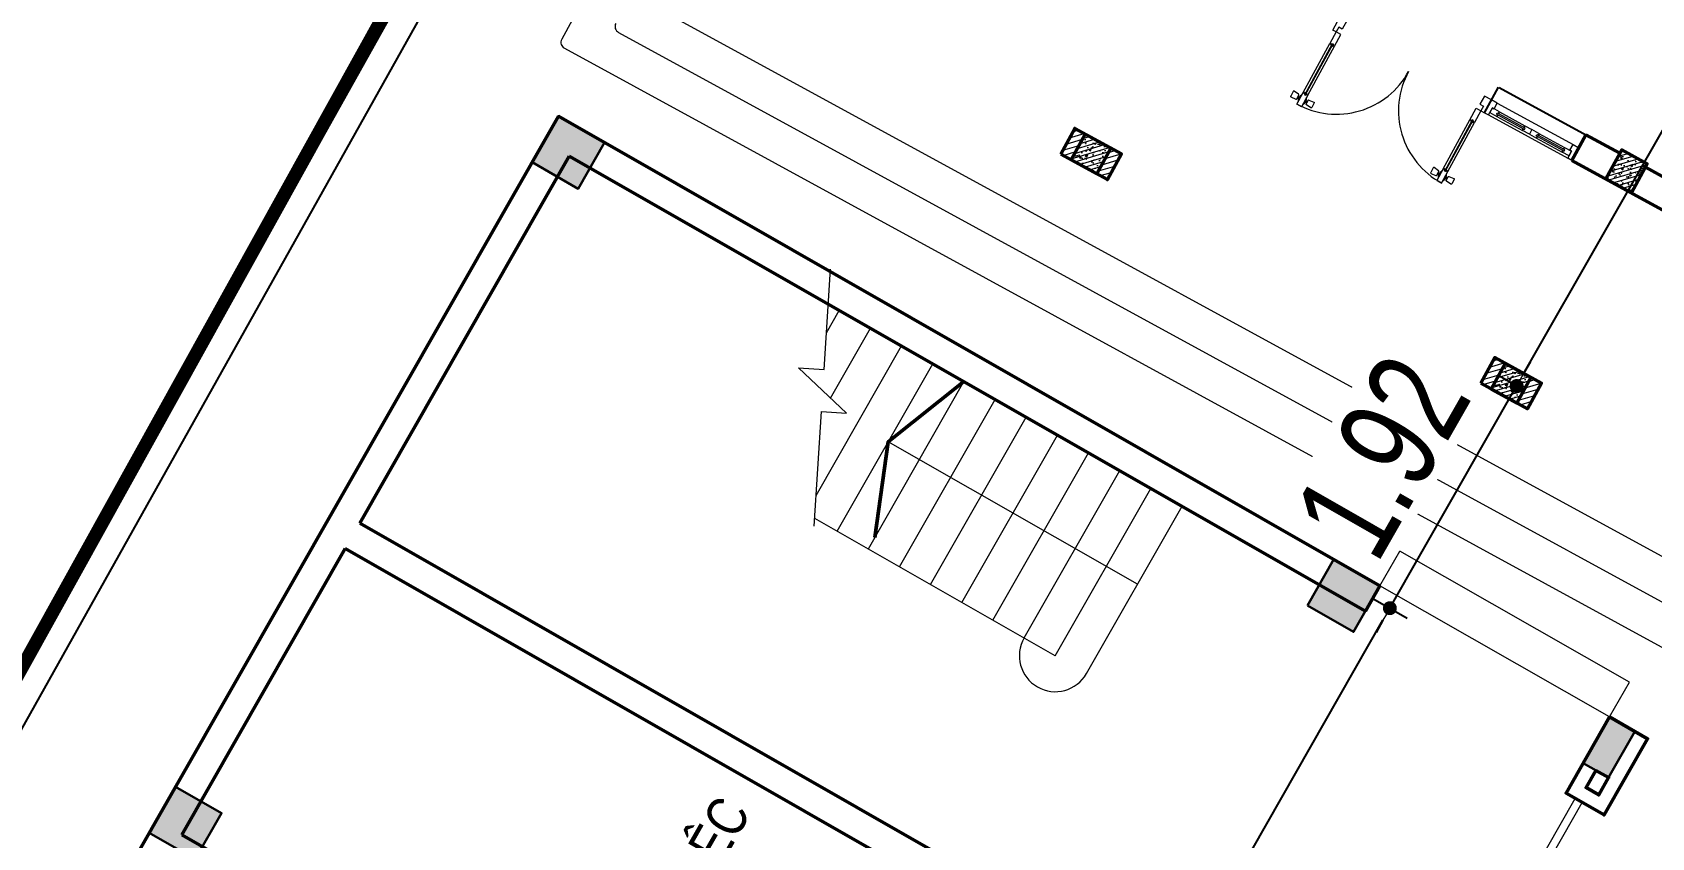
# Model space of a CAD drawing. Header units: millimetres. Extents: x -1075388 to -537338, y 70651 to 270651.
# Drawn here: x -889990 to -877805, y 155260 to 161317 of the extents above; entities that cross this region are included whole.
import ezdxf
from ezdxf.enums import TextEntityAlignment as Align
from ezdxf.xclip import XClip

# ---------------------------------------------------------------- set-up
doc = ezdxf.new("R2010")
doc.units = ezdxf.units.MM
doc.header["$LTSCALE"] = 5
doc.header["$XCLIPFRAME"] = 0
doc.linetypes.add('CENTER2', pattern=[28.575, 19.05, -3.175, 3.175, -3.175])
doc.layers.get('0').update_dxf_attribs({"linetype": 'CENTER2'})
for name, color, linetype, lineweight in [('cat1', 30, 'Continuous', 50), ('cat2', 22, 'Continuous', 30), ('hatch1', 136, 'Continuous', 9), ('ISO', 153, 'Continuous', 13), ('LC Dim', 8, 'Continuous', 18), ('LC Hatch', 252, 'Continuous', 9), ('LC Net dam2', 6, 'Continuous', 40), ('LC Net thay', 7, 'Continuous', 25), ('LC Text1', 3, 'Continuous', 20), ('LC Text2', 7, 'Continuous', 25), ('manh1', 67, 'Continuous', 13), ('thay1', 63, 'Continuous', 18)]:
    doc.layers.add(name, color=color, linetype=linetype, lineweight=lineweight)
for name, color, linetype in [('KYHIEU', 7, 'Continuous'), ('NHA', 2, 'Continuous'), ('Tuongxay', 11, 'Continuous')]:
    doc.layers.add(name, color=color, linetype=linetype)
doc.styles.add('HOATBIF', font='hoatbif.shx', dxfattribs={"width": 0.75})
doc.styles.add('T2', font='VHARIAL.TTF', dxfattribs={"width": 0.8})
doc.styles.add('VnArialH', font='VHARIAL.TTF')
doc.linetypes.add('FENCELINE2', pattern='A,0.25,-0.1,[132,ltypeshp.shx,S=0.1,R=0,X=-0.1,Y=0],-0.1,1', length=1.45)
doc.dimstyles.new('Copy of 1-110', dxfattribs={"dimscale": 110, "dimtxt": 2.5, "dimasz": 0.35, "dimexe": 0.5, "dimexo": 0, "dimgap": 0.8, "dimtad": 1, "dimdec": 0, "dimzin": 0, "dimdsep": 46, "dimtxsty": 'HOATBIF', "dimblk1": 'DOT', "dimblk2": 'DOT', "dimsah": 1, "dimcen": -1, "dimdle": 1, "dimclrd": 256, "dimclre": 256, "dimclrt": 4, "dimadec": 3, "dimazin": 2, "dimtfac": 0.333333, "dimtdec": 0, "dimtix": 1, "dimtmove": 2, "dimatfit": 3, "dimldrblk": 'DOT', "dimfxl": 1, "dimtvp": 0.833333, "dimtolj": 1, "dimtzin": 0, "dimarcsym": 0})

# ---------------------------------------------------------------- blocks, each defined once
blk = doc.blocks.new('Nen ht')
at = {"layer": 'Tuongxay', "color": 250, "elevation": -2370}
for points in [[(38453, 61207), (33178, 63294), (21714, 42543), (9412, 20586)], [(38379, 61021), (33268, 63043), (21889, 42446), (9588, 20492)]]:
    blk.add_lwpolyline(points, dxfattribs=at)
at = {"layer": 'KYHIEU', "color": 250, "lineweight": 0, "style": 'VnArialH', "width": 0.6}
for tag, p in [('DC-02', (-46804, -9650, -10682)), ('2.478', (-46804, -10928, -10682))]:
    blk.add_attdef(tag, text='', height=756, dxfattribs=at).set_placement(p, align=Align.CENTER)
blk = doc.blocks.new('*U44')
for p, q in [((35, 0), (715, 0)), ((50, -110), (700, -110)), ((435, -20), (655, -20)), ((435, -60), (655, -60))]:
    blk.add_line(p, q)
at = {"color": 8, "lineweight": 5}
for p, q in [((95, -20), (315, -20)), ((95, -35), (315, -35)), ((95, -45), (315, -45)), ((95, -60), (315, -60)), ((435, -20), (655, -20)), ((435, -35), (655, -35)), ((435, -45), (655, -45)), ((435, -60), (655, -60))]:
    blk.add_line(p, q, dxfattribs=at)
for points in [[(0, 0), (35, 0), (35, -60), (50, -60), (50, -110), (0, -110), (0, 0)], [(750, 0), (715, 0), (715, -60), (700, -60), (700, -110), (750, -110), (750, 0)], [(435, -45), (435, -60), (375, -60), (375, -20), (435, -20), (435, -35), (425, -35), (425, -45), (435, -45)], [(655, -45), (655, -60), (715, -60), (715, -20), (655, -20), (655, -35), (665, -35), (665, -45), (655, -45)]]:
    blk.add_lwpolyline(points)
for points in [[(35, -20), (95, -20), (95, -35), (85, -35), (85, -45), (95, -45), (95, -60), (35, -60)], [(375, -20), (315, -20), (315, -35), (325, -35), (325, -45), (315, -45), (315, -60), (375, -60)]]:
    blk.add_lwpolyline(points, close=True)
for points in [[(95, -29, -0.312187), (102, -35, -0.312187)], [(95, -51, 0.312187), (102, -45, 0.312187)], [(315, -29, 0.312187), (308, -35, 0.312187)], [(315, -51, -0.312187), (308, -45, -0.312187)]]:
    blk.add_lwpolyline(points, format="xyb", dxfattribs=at)
for centre, start, end in [((434, -37), 14.2151, 83.5658), ((434, -43), 276.4342, 345.7849), ((656, -37), 96.4342, 165.7849), ((656, -43), 194.2151, 263.5658)]:
    blk.add_arc(centre, 8.25, start, end, dxfattribs=at)
blk = doc.blocks.new('*U45')
for p, q in [((30, 519), (30, 100)), ((70, 519), (70, 100)), ((1230, 519), (1230, 100)), ((1270, 519), (1270, 100))]:
    blk.add_line(p, q)
at = {"color": 8, "lineweight": 9}
for p, q in [((47, 529), (47, 90)), ((52, 529), (52, 90)), ((1248, 529), (1248, 90)), ((1252, 529), (1252, 90))]:
    blk.add_line(p, q, dxfattribs=at)
for points in [[(55, 519), (70, 519), (70, 619), (30, 619), (30, 519), (45, 519), (45, 529), (55, 529), (55, 519)], [(1245, 519), (1230, 519), (1230, 619), (1270, 619), (1270, 519), (1255, 519), (1255, 529), (1245, 529), (1245, 519)], [(20, 564), (10, 564), (10, 574), (20, 574)], [(80, 564), (90, 564), (90, 574), (80, 574)], [(1220, 564), (1210, 564), (1210, 574), (1220, 574)], [(1280, 564), (1290, 564), (1290, 574), (1280, 574)], [(30, 0), (0, 0), (0, -110), (60, -110), (60, -40), (30, -40), (30, 0)], [(55, 100), (70, 100), (70, 0), (30, 0), (30, 100), (45, 100), (45, 90), (55, 90), (55, 100)], [(1245, 100), (1230, 100), (1230, 0), (1270, 0), (1270, 100), (1255, 100), (1255, 90), (1245, 90), (1245, 100)], [(1270, 0), (1300, 0), (1300, -110), (1240, -110), (1240, -40), (1270, -40), (1270, 0)]]:
    blk.add_lwpolyline(points)
for points in [[(5, 548), (-35, 544, -0.443716), (-40, 549), (-40, 588, -0.443716), (-35, 593), (5, 589, -0.385314), (10, 584), (10, 553, -0.385314)], [(95, 548), (135, 544, 0.443716), (140, 549), (140, 588, 0.443716), (135, 593), (95, 589, 0.385314), (90, 584), (90, 553, 0.385314)], [(1205, 548), (1165, 544, -0.443716), (1160, 549), (1160, 588, -0.443716), (1165, 593), (1205, 589, -0.385314), (1210, 584), (1210, 553, -0.385314)], [(1295, 548), (1335, 544, 0.443716), (1340, 549), (1340, 588, 0.443716), (1335, 593), (1295, 589, 0.385314), (1290, 584), (1290, 553, 0.385314)]]:
    blk.add_lwpolyline(points, format="xyb", close=True)
at = {"color": 8, "lineweight": 5}
for centre, start, end in [((33, 1), 359.9081, 90.2333), ((1267, 1), 89.7667, 180.0919)]:
    blk.add_arc(centre, 617, start, end, dxfattribs=at)
for centre, start, end in [((70, 569), 143.1301, 216.8699), ((30, 569), 323.1301, 36.8699), ((1270, 569), 143.1301, 216.8699), ((1230, 569), 323.1301, 36.8699)]:
    blk.add_arc(centre, 50, start, end)
at = {"color": 8, "lineweight": 9}
for centre, start, end in [((47, 520), 186.4342, 273.2898), ((53, 520), 266.7102, 353.5658), ((1247, 520), 186.4342, 273.2898), ((1253, 520), 266.7102, 353.5658), ((47, 99), 86.7102, 173.5658), ((53, 99), 6.4342, 93.2898), ((1247, 99), 86.7102, 173.5658), ((1253, 99), 6.4342, 93.2898)]:
    blk.add_arc(centre, 8.25, start, end, dxfattribs=at)
blk = doc.blocks.new('Nhaf hiệu bộ')
at = {"layer": 'LC Hatch', "ltscale": 2}
h = blk.add_hatch(dxfattribs=at)
h.set_pattern_fill('BETONG', color=256, scale=20, pattern_type=2)
h.set_pattern_definition([(360, (-17595.02, 68695.2), (3e-14, 103.92305), [2.5, -57.5]), (360, (-17595.02, 68699.53), (3e-14, 103.92305), [2.5, -57.5]), (120, (-17595.02, 68695.2), (-90, -51.96152), [2.5, -57.5]), (120, (-17591.27, 68697.36), (-90, -51.96152), [2.5, -57.5]), (360, (-17565.02, 68747.16), (3e-14, 103.92305), [2.5, -57.5]), (360, (-17565.02, 68751.49), (3e-14, 103.92305), [2.5, -57.5]), (120, (-17565.02, 68747.16), (-90, -51.96152), [2.5, -57.5]), (120, (-17561.27, 68749.33), (-90, -51.96152), [2.5, -57.5]), (60, (-17592.52, 68695.2), (-90, 51.96152), [2.5, -57.5]), (60, (-17596.27, 68697.36), (-90, 51.96152), [2.5, -57.5]), (60, (-17562.52, 68643.24), (-90, 51.96152), [2.5, -57.5]), (60, (-17566.27, 68645.4), (-90, 51.96152), [2.5, -57.5]), (45, (-17595.016, 68695.2), (-21.213203, 21.213203), []), (50, (-17595.02, 68695.2), (143.45204, -12.55043), [15, -165]), (355, (-17595.02, 68695.2), (-27.75027, 150.43843), [12, -132]), (100.4514, (-17583.06, 68694.15), (115.70188, 137.8879), [12.74804, -140.22842]), (46.1842, (-17595.02, 68735.2), (213.4482, -33.1038), [22.5, -247.5]), (96.6356, (-17577.23, 68732.44), (186.93254, 194.8236), [19.12206, -210.3426]), (351.1842, (-17595.02, 68735.2), (186.9324, 194.8237), [18, -198]), (21, (-17575.02, 68725.2), (119.38141, -80.52378), [15, -165]), (326, (-17575.02, 68725.2), (48.66307, 145.03), [12, -132]), (71.4514, (-17565.07, 68718.49), (168.04453, 64.5061), [12.74804, -140.22842]), (37.5, (-17595.016, 68695.2), (2.43197, 66.57877), [0, -130.4, 0, -134, 0, -132.5]), (7.5, (-17595.016, 68695.2), (52.61391, 78.88234), [0, -76.4, 0, -127.4, 0, -50.5]), (327.5, (-17639.616, 68695.2), (106.764487, -4.510974), [0, -50, 0, -156, 0, -207]), (317.5, (-17659.62, 68695.2), (116.63723, 20.021), [0, -65, 0, -103.6, 0, -147])])
h.paths.add_polyline_path([(7420, 2050), (7200, 2050), (7200, 1800), (7420, 1800)])
h = blk.add_hatch(dxfattribs=at)
h.set_pattern_fill('ANSI31', color=256, scale=300)
h.set_pattern_definition([(45, (-28800.474, 75690.895), (-26.516504, 26.516504), [])])
h.paths.add_polyline_path([(3910, 220), (3820, 220), (3820, 0), (3910, 0)])
h.paths.add_polyline_path([(3600, 220), (3510, 220), (3510, 0), (3600, 0)])
h = blk.add_hatch(dxfattribs=at)
h.set_pattern_fill('BETONG', color=256, scale=20, pattern_type=2)
h.set_pattern_definition([(360, (-25200.47, 75690.9), (3e-14, 103.92305), [2.5, -57.5]), (360, (-25200.47, 75695.23), (3e-14, 103.92305), [2.5, -57.5]), (120, (-25200.47, 75690.9), (-90, -51.96152), [2.5, -57.5]), (120, (-25196.72, 75693.06), (-90, -51.96152), [2.5, -57.5]), (360, (-25170.47, 75742.86), (3e-14, 103.92305), [2.5, -57.5]), (360, (-25170.47, 75747.19), (3e-14, 103.92305), [2.5, -57.5]), (120, (-25170.47, 75742.86), (-90, -51.96152), [2.5, -57.5]), (120, (-25166.72, 75745.02), (-90, -51.96152), [2.5, -57.5]), (60, (-25197.97, 75690.9), (-90, 51.96152), [2.5, -57.5]), (60, (-25201.72, 75693.06), (-90, 51.96152), [2.5, -57.5]), (60, (-25167.97, 75638.93), (-90, 51.96152), [2.5, -57.5]), (60, (-25171.72, 75641.1), (-90, 51.96152), [2.5, -57.5]), (45, (-25200.474, 75690.895), (-21.213203, 21.213203), []), (50, (-25200.47, 75690.9), (143.45204, -12.55043), [15, -165]), (355, (-25200.47, 75690.9), (-27.75027, 150.43843), [12, -132]), (100.4514, (-25188.52, 75689.85), (115.70188, 137.8879), [12.74804, -140.22842]), (46.1842, (-25200.47, 75730.9), (213.4482, -33.1038), [22.5, -247.5]), (96.6356, (-25182.69, 75728.14), (186.93254, 194.8236), [19.12206, -210.3426]), (351.1842, (-25200.47, 75730.9), (186.9324, 194.8237), [18, -198]), (21, (-25180.47, 75720.9), (119.38141, -80.52378), [15, -165]), (326, (-25180.47, 75720.9), (48.66307, 145.03), [12, -132]), (71.4514, (-25170.53, 75714.18), (168.04453, 64.5061), [12.74804, -140.22842]), (37.5, (-25200.474, 75690.895), (2.43197, 66.57877), [0, -130.4, 0, -134, 0, -132.5]), (7.5, (-25200.474, 75690.895), (52.61391, 78.88234), [0, -76.4, 0, -127.4, 0, -50.5]), (327.5, (-25245.074, 75690.895), (106.764487, -4.510974), [0, -50, 0, -156, 0, -207]), (317.5, (-25265.07, 75690.895), (116.63723, 20.021), [0, -65, 0, -103.6, 0, -147])])
h.paths.add_polyline_path([(3820, 220), (3600, 220), (3600, 0), (3820, 0)])
h = blk.add_hatch(dxfattribs=at)
h.set_pattern_fill('ANSI31', color=256, scale=300)
h.set_pattern_definition([(45, (-25200.474, 75690.895), (-26.516504, 26.516504), [])])
h.paths.add_polyline_path([(7510, 220), (7420, 220), (7420, 0), (7510, 0)])
h.paths.add_polyline_path([(7200, 220), (7110, 220), (7110, 0), (7200, 0)])
h = blk.add_hatch(dxfattribs=at)
h.set_pattern_fill('BETONG', color=256, scale=20, pattern_type=2)
h.set_pattern_definition([(360, (-21600.47, 75690.9), (3e-14, 103.92305), [2.5, -57.5]), (360, (-21600.47, 75695.23), (3e-14, 103.92305), [2.5, -57.5]), (120, (-21600.47, 75690.9), (-90, -51.96152), [2.5, -57.5]), (120, (-21596.72, 75693.06), (-90, -51.96152), [2.5, -57.5]), (360, (-21570.47, 75742.86), (3e-14, 103.92305), [2.5, -57.5]), (360, (-21570.47, 75747.19), (3e-14, 103.92305), [2.5, -57.5]), (120, (-21570.47, 75742.86), (-90, -51.96152), [2.5, -57.5]), (120, (-21566.72, 75745.02), (-90, -51.96152), [2.5, -57.5]), (60, (-21597.97, 75690.9), (-90, 51.96152), [2.5, -57.5]), (60, (-21601.72, 75693.06), (-90, 51.96152), [2.5, -57.5]), (60, (-21567.97, 75638.93), (-90, 51.96152), [2.5, -57.5]), (60, (-21571.72, 75641.1), (-90, 51.96152), [2.5, -57.5]), (45, (-21600.474, 75690.895), (-21.213203, 21.213203), []), (50, (-21600.47, 75690.9), (143.45204, -12.55043), [15, -165]), (355, (-21600.47, 75690.9), (-27.75027, 150.43843), [12, -132]), (100.4514, (-21588.52, 75689.85), (115.70188, 137.8879), [12.74804, -140.22842]), (46.1842, (-21600.47, 75730.9), (213.4482, -33.1038), [22.5, -247.5]), (96.6356, (-21582.69, 75728.14), (186.93254, 194.8236), [19.12206, -210.3426]), (351.1842, (-21600.47, 75730.9), (186.9324, 194.8237), [18, -198]), (21, (-21580.47, 75720.9), (119.38141, -80.52378), [15, -165]), (326, (-21580.47, 75720.9), (48.66307, 145.03), [12, -132]), (71.4514, (-21570.53, 75714.18), (168.04453, 64.5061), [12.74804, -140.22842]), (37.5, (-21600.474, 75690.895), (2.43197, 66.57877), [0, -130.4, 0, -134, 0, -132.5]), (7.5, (-21600.474, 75690.895), (52.61391, 78.88234), [0, -76.4, 0, -127.4, 0, -50.5]), (327.5, (-21645.074, 75690.895), (106.764487, -4.510974), [0, -50, 0, -156, 0, -207]), (317.5, (-21665.07, 75690.895), (116.63723, 20.021), [0, -65, 0, -103.6, 0, -147])])
h.paths.add_polyline_path([(7420, 220), (7200, 220), (7200, 0), (7420, 0)])
at = {"layer": 'cat1', "ltscale": 2}
for p, q in [((6910, 2020), (7200, 2020)), ((6910, 1800), (6910, 2020)), ((7420, 2020), (8235, 2020)), ((6910, 1800), (8235, 1800))]:
    blk.add_line(p, q, dxfattribs=at)
for points in [[(3510, 0), (3910, 0), (3910, 220), (3510, 220)], [(7110, 0), (7510, 0), (7510, 220), (7110, 220)]]:
    blk.add_lwpolyline(points, close=True, dxfattribs=at)
at = {"layer": 'LC Net dam2', "ltscale": 2}
for points in [[(7200, 1800), (7420, 1800), (7420, 2050), (7200, 2050)], [(3600, 0), (3820, 0), (3820, 220), (3600, 220)], [(7200, 0), (7420, 0), (7420, 220), (7200, 220)]]:
    blk.add_lwpolyline(points, close=True, dxfattribs=at)
at = {"layer": 'LC Net thay', "ltscale": 2}
for p, q in [((6160, 1800), (6160, 2020)), ((6166, 2020), (6916, 2020))]:
    blk.add_line(p, q, dxfattribs=at)
at = {"layer": 'thay1', "ltscale": 2}
for p, q in [((-200, 60), (-200, -1040)), ((450, -490), (24370, -490)), ((150, -790), (24670, -790)), ((-150, -1090), (24970, -1090))]:
    blk.add_line(p, q, dxfattribs=at)
for centre in [(150, -740), (-150, -1040)]:
    blk.add_arc(centre, 50, 180, 270, dxfattribs=at)
at = {"layer": 'ISO', "rotation": 179.9999999999872}
blk.add_blockref('*U45', (6160, 1800), dxfattribs=at)
at = {"layer": 'ISO', "xscale": -1, "rotation": 180}
blk.add_blockref('*U44', (6160, 1800), dxfattribs=at)
blk = doc.blocks.new('Nhà lớp học')
at = {"layer": 'cat2'}
for points in [[(13410, 0), (13410, -400), (13810, -400), (13810, 0)], [(19220, 0), (19220, -400), (19620, -400), (19620, 0)], [(19220, -6720), (19220, -7120), (19620, -7120), (19620, -6720)]]:
    blk.add_hatch(color=256, dxfattribs=at).paths.add_polyline_path(points, flags=16)
blk.add_hatch(color=256, dxfattribs=at).paths.add_polyline_path([(19220, -9110), (19220, -9330), (19620, -9330), (19620, -9110)])
at = {"layer": 'cat1'}
for p, q in [((0, 0), (19620, 0)), ((19620, -7120), (19620, 0)), ((13520, -220), (16000, -220)), ((13520, -220), (13520, -6900)), ((16000, -220), (16000, -6900)), ((16220, -220), (19400, -220)), ((16220, -220), (16220, -7120)), ((19400, -7120), (19400, -220)), ((19400, -7120), (19620, -7120))]:
    blk.add_line(p, q, dxfattribs=at)
blk.add_lwpolyline([(18050, -3640), (18725, -3370), (19400, -3640)], dxfattribs=at)
for points in [[(19620, -9110), (18960, -9110), (18960, -9440), (19620, -9440)], [(19220, -9220), (19070, -9220), (19070, -9330), (19220, -9330)]]:
    blk.add_lwpolyline(points, close=True, dxfattribs=at)
at = {"layer": 'cat2'}
for points in [[(13410, 0), (13810, 0), (13810, -400), (13410, -400), (13410, 0)], [(19220, 0), (19620, 0), (19620, -400), (19220, -400), (19220, 0)], [(19220, -6720), (19620, -6720), (19620, -7120), (19220, -7120), (19220, -6720)], [(19220, -9110), (19620, -9110), (19620, -9330), (19220, -9330), (19220, -9110)]]:
    blk.add_lwpolyline(points, dxfattribs=at)
at = {"layer": 'hatch1'}
blk.add_line((18725, -5530), (18725, -3370), dxfattribs=at)
at = {"layer": 'manh1'}
for p, q in [((16220, -9190), (18960, -9190)), ((16220, -9250), (18960, -9250))]:
    blk.add_line(p, q, dxfattribs=at)
at = {"layer": 'thay1'}
for p, q in [((19206, -2560), (19400, -2560)), ((18794, -2830), (19400, -2830)), ((18104, -3100), (19400, -3100)), ((17950, -5260), (17950, -3176)), ((17950, -3370), (19400, -3370)), ((17950, -3640), (19400, -3640)), ((17950, -3910), (19400, -3910)), ((17950, -4180), (19400, -4180)), ((17950, -4450), (19400, -4450)), ((17950, -4720), (19400, -4720)), ((17950, -4990), (19400, -4990)), ((17950, -5260), (19400, -5260)), ((17950, -5530), (19400, -5530)), ((19620, -9110), (19620, -7120)), ((19620, -7120), (19920, -7120)), ((19920, -9110), (19920, -7120)), ((19620, -9110), (19920, -9110))]:
    blk.add_line(p, q, dxfattribs=at)
for points in [[(0, -9410), (0, 0), (19510, 0)], [(17897, -3201), (18673, -2821), (18756, -2990), (18872, -2507), (18957, -2682), (19637, -2348)]]:
    blk.add_lwpolyline(points, dxfattribs=at)
blk.add_arc((17950, -5260), 270, 90, 270, dxfattribs=at)
at = {"layer": 'LC Text2', "style": 'T2', "width": 0.8}
blk.add_text('p. lµm viÖc', height=300, dxfattribs=at).set_placement((13817, -3862))
blk = doc.blocks.new('DOT')
at = {"color": 0, "linetype": 'ByBlock'}
blk.add_line((-0.5, 0), (-1, 0), dxfattribs=at)
at = {"color": 0, "linetype": 'ByBlock', "const_width": 0.5}
blk.add_lwpolyline([(-0.25, 0, 1), (0.25, 0, 1)], format="xyb", close=True, dxfattribs=at)
blk = doc.blocks.new('*D135')
at = {"layer": 'Defpoints', "color": 0, "transparency": 16777216}
for p in [(-879904, 157060), (-879775, 156986), (-889664, 140420)]:
    blk.add_point(p, dxfattribs=at)
at = {"layer": 'LC Dim', "lineweight": -2, "transparency": 16777216}
for p, q in [((-879904, 157060), (-879645, 156912)), ((-889292, 140328), (-879827, 156895)), ((-889664, 140420), (-889214, 140163))]:
    blk.add_line(p, q, dxfattribs=at)
at = {"layer": 'LC Dim', "lineweight": -2, "transparency": 16777216, "xscale": 105, "yscale": 105, "zscale": 105}
for p, rotation in [((-879775, 156986), 60.25926350818931), ((-889345, 140237), 240.2592635081893)]:
    blk.add_blockref('DOT', p, dxfattribs=dict(at, rotation=rotation))
at = {"layer": 'LC Dim', "color": 4, "transparency": 16777216, "insert": (-885094, 148917), "char_height": 750, "attachment_point": 5, "rotation": 60.2593, "style": 'HOATBIF', "bg_fill": 3, "box_fill_scale": 1.1, "bg_fill_color": 256, "bg_fill_true_color": 13158600, "bg_fill_transparency": 0}
blk.add_mtext('\\A1;19.29', dxfattribs=at)
blk = doc.blocks.new('_Dot')
at = {"color": 0, "linetype": 'ByBlock', "lineweight": -2}
blk.add_line((-0.5, 0), (-1, 0), dxfattribs=at)
at = {"color": 0, "linetype": 'ByBlock', "const_width": 0.5}
blk.add_lwpolyline([(-0.25, 0, 1), (0.25, 0, 1)], format="xyb", close=True, dxfattribs=at)
blk = doc.blocks.new('*D136')
at = {"layer": 'Defpoints', "color": 0, "transparency": 16777216}
for p in [(-878821, 158657), (-878767, 158626, 2611), (-879904, 157060)]:
    blk.add_point(p, dxfattribs=at)
at = {"layer": 'LC Dim', "lineweight": -2, "transparency": 16777216}
for p, q in [((-878769, 158748), (-878717, 158839)), ((-879775, 156986), (-878821, 158657)), ((-878767, 158626), (-878951, 158731)), ((-879904, 157060), (-879645, 156912)), ((-879827, 156895), (-879879, 156804))]:
    blk.add_line(p, q, dxfattribs=at)
at = {"layer": 'LC Dim', "lineweight": -2, "transparency": 16777216, "xscale": 105, "yscale": 105, "zscale": 105}
for p, rotation in [((-878821, 158657), 240.2592635081893), ((-879775, 156986), 60.25926350818931)]:
    blk.add_blockref('DOT', p, dxfattribs=dict(at, rotation=rotation))
at = {"layer": 'LC Dim', "color": 4, "transparency": 16777216, "insert": (-879832, 158126), "char_height": 750, "attachment_point": 5, "rotation": 60.2593, "style": 'HOATBIF', "bg_fill": 3, "box_fill_scale": 1.1, "bg_fill_color": 256, "bg_fill_true_color": 13158600, "bg_fill_transparency": 0}
blk.add_mtext('\\A1;1.92', dxfattribs=at)
blk = doc.blocks.new('*D137')
at = {"layer": 'Defpoints', "color": 0, "transparency": 16777216}
for p in [(-874464, 166513, 2611), (-874364, 166457), (-878767, 158626, 2611)]:
    blk.add_point(p, dxfattribs=at)
at = {"layer": 'LC Dim', "lineweight": -2, "transparency": 16777216}
for p, q in [((-874464, 166513), (-874234, 166382)), ((-878769, 158748), (-874417, 166366)), ((-878767, 158626), (-878951, 158731))]:
    blk.add_line(p, q, dxfattribs=at)
at = {"layer": 'LC Dim', "lineweight": -2, "transparency": 16777216, "xscale": 105, "yscale": 105, "zscale": 105}
for p, rotation in [((-874364, 166457), 60.25926350818931), ((-878821, 158657), 240.2592635081893)]:
    blk.add_blockref('DOT', p, dxfattribs=dict(at, rotation=rotation))
at = {"layer": 'LC Dim', "color": 4, "transparency": 16777216, "insert": (-877127, 162862), "char_height": 750, "attachment_point": 5, "rotation": 60.2593, "style": 'HOATBIF', "bg_fill": 3, "box_fill_scale": 1.1, "bg_fill_color": 256, "bg_fill_true_color": 13158600, "bg_fill_transparency": 0}
blk.add_mtext('\\A1;8.98', dxfattribs=at)
blk = doc.blocks.new('*D142')
at = {"layer": 'Defpoints', "color": 0, "transparency": 16777216}
for p in [(-883133, 166116, 2611), (-861347, 154303), (-861648, 153776)]:
    blk.add_point(p, dxfattribs=at)
at = {"layer": 'LC Dim', "lineweight": -2, "transparency": 16777216}
for p, q in [((-883133, 166116), (-883235, 165936)), ((-883070, 166014), (-861740, 153828)), ((-861347, 154303), (-861723, 153645))]:
    blk.add_line(p, q, dxfattribs=at)
at = {"layer": 'LC Dim', "lineweight": -2, "transparency": 16777216, "xscale": 105, "yscale": 105, "zscale": 105}
for p, rotation in [((-883161, 166066), 150.2592635081893), ((-861648, 153776), 330.2592635081893)]:
    blk.add_blockref('DOT', p, dxfattribs=dict(at, rotation=rotation))
at = {"layer": 'LC Dim', "color": 4, "transparency": 16777216, "insert": (-872100, 160455), "char_height": 750, "attachment_point": 5, "rotation": 330.2593, "style": 'HOATBIF', "bg_fill": 3, "box_fill_scale": 1.1, "bg_fill_color": 256, "bg_fill_true_color": 13158600, "bg_fill_transparency": 0}
blk.add_mtext('\\A1;24.78', dxfattribs=at)

msp = doc.modelspace()

# ---------------------------------------------------------------- block references
at = {"layer": 'NHA'}
ref = msp.add_blockref('Nen ht', (-908818.656, 119243.518, 41.497), dxfattribs=at)
XClip(ref).set_block_clipping_path([(-36969.0091810265, -21518.5280143177), (72831.0680443905, 66381.4719856854)])

# ---------------------------------------------------------------- next in the draw order: block references
at = {"layer": 'NHA', "rotation": 331.3859695635566}
msp.add_blockref('Nhaf hiệu bộ', (-885333.036, 162082.651, 281.744), dxfattribs=at)

# ---------------------------------------------------------------- next in the draw order: block references
at = {"layer": 'LC Text1', "rotation": 60.25926350818889}
msp.add_blockref('Nhà lớp học', (-895764.651, 143651.617, -2329), dxfattribs=at)

# ---------------------------------------------------------------- next in the draw order: linework, layer by layer
at = {"layer": 'cat1', "color": 202, "linetype": 'FENCELINE2', "ltscale": 200, "const_width": 100, "elevation": 37.298}
msp.add_lwpolyline([(-904457.596, 108956.227), (-914065.335, 113516.999), (-912056.149, 117141.527), (-908731.579, 122968.97), (-894410.729, 148713.766), (-875641.151, 182537.129), (-849750.707, 171967.138), (-871058.279, 133439.115), (-871341.181, 132921.363)], dxfattribs=at)

# ---------------------------------------------------------------- next in the draw order: dimensions: what is measured, and where the dimension line sits
at = {"layer": 'LC Dim'}
dim = msp.add_linear_dim(base=(-879775.264, 156986.094, -2329), p1=(-889664.389, 140419.714, -2329), p2=(-879904.059, 157059.679, -2329), angle=60.2592635, dimstyle='Copy of 1-110', override={"dimscale": 300, "dimdec": 2, "dimlfac": 0.001, "dimtfill": 1}, dxfattribs=at)
dim.commit()
dim.dimension.update_dxf_attribs({"geometry": '*D135', "text_midpoint": (-885093.909, 148916.63, -2329)})

# ---------------------------------------------------------------- next in the draw order: dimensions: what is measured, and where the dimension line sits
dim = msp.add_linear_dim(base=(-878820.795, 158656.695, -2329), p1=(-879904.059, 157059.679, -2329), p2=(-878766.592, 158625.728, 281.744), angle=60.2592635, dimstyle='Copy of 1-110', override={"dimscale": 300, "dimdec": 2, "dimlfac": 0.001, "dimtfill": 1}, dxfattribs=at)
dim.commit()
dim.dimension.update_dxf_attribs({"geometry": '*D136', "text_midpoint": (-879832.021, 158126.482, -2329)})

# ---------------------------------------------------------------- next in the draw order: dimensions: what is measured, and where the dimension line sits
dim = msp.add_linear_dim(base=(-874364.412, 166456.674, -2329), p1=(-878766.592, 158625.728, 281.744), p2=(-874463.614, 166513.351, 281.744), angle=60.2592635, dimstyle='Copy of 1-110', override={"dimscale": 300, "dimdec": 2, "dimlfac": 0.001, "dimtfill": 1}, dxfattribs=at)
dim.commit()
dim.dimension.update_dxf_attribs({"geometry": '*D137', "text_midpoint": (-877126.595, 162861.772, -2329)})

# ---------------------------------------------------------------- next in the draw order: dimensions: what is measured, and where the dimension line sits
dim = msp.add_linear_dim(base=(-861648.351, 153775.541, -2329), p1=(-883132.659, 166116.077, 281.744), p2=(-861346.847, 154303.262, -2329), angle=330.2592635, dimstyle='Copy of 1-110', override={"dimscale": 300, "dimdec": 2, "dimlfac": 0.001, "dimtfill": 1}, dxfattribs=at)
dim.commit()
dim.dimension.update_dxf_attribs({"geometry": '*D142', "text_midpoint": (-872099.6, 160454.978, -2329)})

doc.saveas('drawing.dxf')
